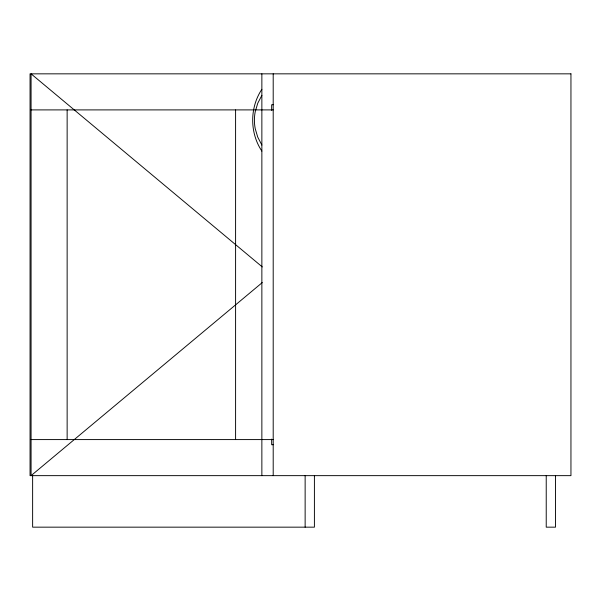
<?xml version="1.0" encoding="UTF-8"?>
<svg xmlns="http://www.w3.org/2000/svg" width="601" height="601" viewBox="0 0 601 601"><rect width="100%" height="100%" fill="white"/><g stroke="black" fill="none" stroke-linecap="round" stroke-linejoin="round"><path stroke-width="0.9" d="M261.863 89.294C249.64 107.579 249.64 132.821 261.863 151.106M261.863 95.349L257.761 103.222L255.252 111.591A44.354 44.354 0 0 0 255.252 128.809L257.761 137.178L261.863 145.051M262.291 282.56L31.079 475.646L31.079 73.84L262.291 266.927M273.2 104.747L271.652 104.747L271.652 110.366M31.079 109.9L273.2 109.9M31.079 439.586L273.2 439.586M273.2 444.74L271.652 444.74L271.652 439.121M555.497 475.646L555.497 527.16L546.226 527.16L546.226 475.646M314.406 475.646L314.406 527.16L32.627 527.16L32.627 475.646M305.135 475.646L305.135 527.16M273.2 73.84L273.2 475.646M261.863 73.84L261.863 475.646M235.592 109.9L235.592 439.586M67.139 109.9L67.139 439.586M570.95 73.84L30.05 73.84L30.05 475.646L570.95 475.646L570.95 73.84"/></g></svg>
